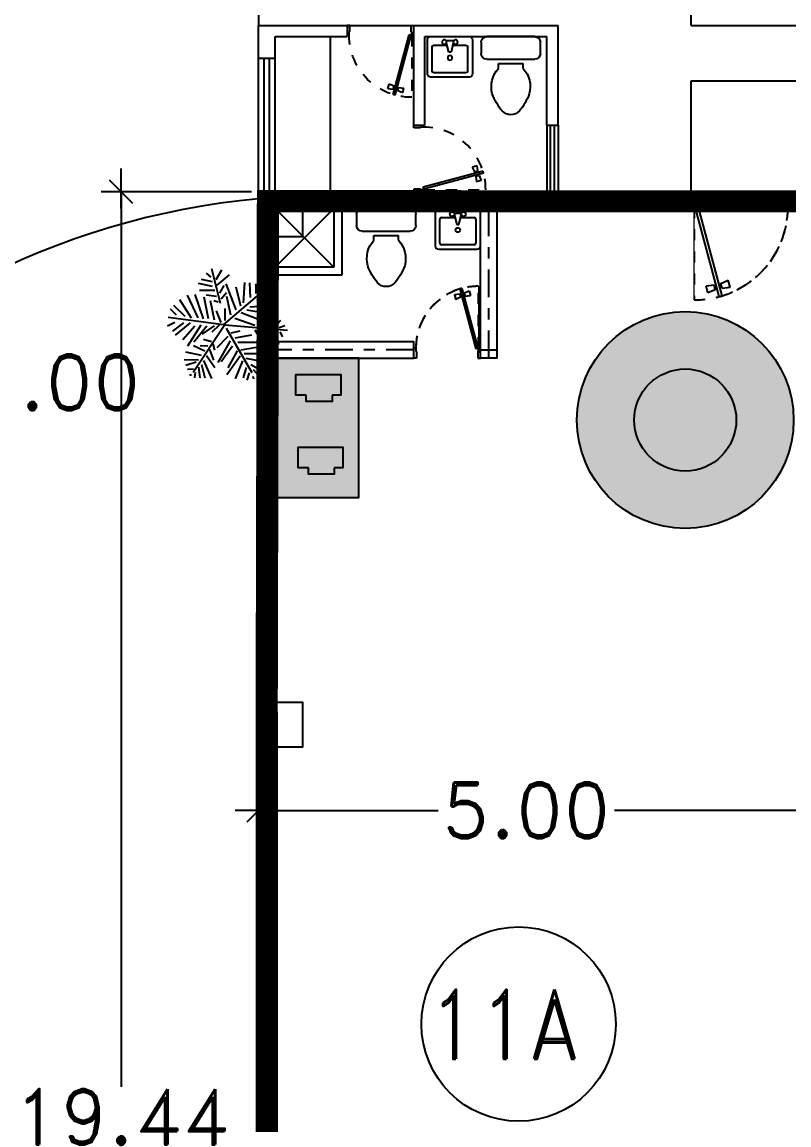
# Model space of a CAD drawing. Header units: millimetres. Extents: x 1590 to 1932, y -48 to 167.
# Drawn here: x 1628.6 to 1635.52, y 109.7 to 119.64 of the extents above; entities that cross this region are included whole.
import ezdxf

# ---------------------------------------------------------------- set-up
doc = ezdxf.new("R2010")
doc.units = ezdxf.units.MM
doc.header["$LTSCALE"] = 0.1
doc.header["$MEASUREMENT"] = 0
doc.header["$PDMODE"] = 35
doc.header["$PDSIZE"] = 0.75
doc.linetypes.add('CENTERX2', pattern=[4, 2.5, -0.5, 0.5, -0.5])
doc.linetypes.add('HIDDEN2', pattern=[0.1875, 0.125, -0.0625])
doc.layers.get('0').update_dxf_attribs({"linetype": 'CONTINUOUS'})
doc.layers.get('DEFPOINTS').update_dxf_attribs({"linetype": 'CONTINUOUS'})
for name, color, linetype in [('A-FURN-PLNT', 1, 'CONTINUOUS'), ('CABLEADO', 172, 'CONTINUOUS'), ('CALLES', 3, 'CONTINUOUS'), ('CAMARAS', 253, 'CONTINUOUS'), ('Eth2Salidas', 5, 'CONTINUOUS'), ('P-FIXT', 1, 'CONTINUOUS'), ('PARED', 4, 'CONTINUOUS'), ('TERRENO', 4, 'CONTINUOUS'), ('TEXT', 3, 'CONTINUOUS')]:
    doc.layers.add(name, color=color, linetype=linetype)
doc.styles.add('ATT', font='txt')
doc.styles.add('ROMAND', font='romand.shx')
doc.dimstyles.new('URBA', dxfattribs={"dimtxt": 20, "dimasz": 0.5, "dimexe": 1.25, "dimexo": 0.63, "dimgap": 0.63, "dimtad": 0, "dimtih": 1, "dimtoh": 1, "dimzin": 1, "dimdsep": 46, "dimtxsty": 'ROMAND', "dimcen": 2.5, "dimclrd": 1, "dimclre": 1, "dimclrt": 3, "dimadec": 0, "dimazin": 0, "dimtfac": 1, "dimtmove": 0, "dimatfit": 3, "dimfxl": 1, "dimtvp": 1, "dimtolj": 1, "dimtzin": 1, "dimarcsym": 0})

# ---------------------------------------------------------------- blocks, each defined once
blk = doc.blocks.new('UTP1$0$DIMBLOCK')
at = {"color": 4}
blk.add_line((-5.25, -5.25), (5.25, 5.25), dxfattribs=at)
at = {"color": 1}
blk.add_line((-7.5, 0), (10.5, 0), dxfattribs=at)
blk = doc.blocks.new('*D104')
at = {"layer": 'CALLES', "color": 1, "linetype": 'Continuous', "lineweight": -2, "transparency": 16777216}
for p, q in [((1627.2051, 116.3888), (1625.5212, 119.2426)), ((1627.2251, 116.3888), (1627.2051, 116.3888))]:
    blk.add_line(p, q, dxfattribs=at)
at = {"layer": 'DEFPOINTS', "color": 0, "linetype": 'Continuous', "transparency": 16777216}
for p in [(1625.5111, 119.2599), (1630.5927, 110.6473)]:
    blk.add_point(p, dxfattribs=at)
at = {"layer": 'CALLES', "color": 1, "linetype": 'Continuous', "lineweight": -2, "transparency": 16777216, "xscale": 0.02, "yscale": 0.02, "zscale": 0.02, "rotation": 120.5416132070291}
blk.add_blockref('UTP1$0$DIMBLOCK', (1625.5111, 119.2599), dxfattribs=at)
at = {"layer": 'CALLES', "color": 3, "linetype": 'Continuous', "transparency": 16777216, "insert": (1628.4832, 116.3888), "char_height": 0.5, "attachment_point": 5, "style": 'ROMAND'}
blk.add_mtext('\\A1;R10.00', dxfattribs=at)
blk = doc.blocks.new('P-GIRO-D')
at = {"color": 2}
for p, q in [((-0.281, 1.048), (-0.31, 1.041)), ((-0.31, 1.041), (-0.069, 0.142)), ((-0.281, 1.048), (-0.04, 0.15)), ((-0.242, 0.981), (-0.167, 1.011)), ((-0.167, 1.011), (-0.149, 0.944)), ((-0.31, 0.963), (-0.389, 0.952)), ((-0.389, 0.952), (-0.371, 0.884)), ((-0.297, 0.915), (-0.371, 0.884)), ((-0.31, 0.963), (-0.297, 0.915)), ((-0.288, 0.958), (-0.307, 0.953)), ((-0.28, 0.929), (-0.299, 0.924)), ((-0.239, 0.971), (-0.259, 0.966)), ((-0.232, 0.942), (-0.251, 0.937)), ((-0.242, 0.981), (-0.229, 0.933)), ((-0.229, 0.933), (-0.149, 0.944)), ((-1, 0.15), (-0.97, 0.15)), ((-0.97, 0.15), (-0.97, 0.1)), ((-0.04, 0.15), (-0.069, 0.142)), ((-0.03, 0.15), (-0.03, 0.1)), ((0, 0.15), (-0.03, 0.15)), ((-0.96, 0), (-1, 0)), ((-0.97, 0.1), (-0.96, 0.1)), ((-0.96, 0.1), (-0.96, 0)), ((-0.04, 0.1), (-0.04, 0)), ((-0.03, 0.1), (-0.04, 0.1)), ((-0.04, 0), (0, 0))]:
    blk.add_line(p, q, dxfattribs=at)
at = {"color": 1, "linetype": 'HIDDEN2'}
blk.add_line((-0.03, 0.15), (-0.03, 1.08), dxfattribs=at)
blk.add_arc((-0.04, 0.15), 0.93, 89.3839, 180, dxfattribs=at)
blk = doc.blocks.new('15PLAV06')
at = {"color": 0, "linetype": 'ByBlock'}
for p, q in [((16.5, 10), (1.5, 10)), ((0, 8.5), (0, -8.5)), ((4, 1.25), (4, 7.25)), ((4.75, 8), (15.25, 8)), ((16, 7.25), (16, -7.25)), ((18, -8.5), (18, 8.5)), ((2, -1.5), (2, 1.5)), ((7, 0.5), (3, 1.5)), ((7, -0.5), (7, 0.5)), ((3, -1.5), (7, -0.5)), ((4, -7.25), (4, -1.25)), ((15.25, -8), (4.75, -8)), ((1.5, -10), (16.5, -10))]:
    blk.add_line(p, q, dxfattribs=at)
for centre in [(2.5, 2.5), (9.5, 0), (2.5, -2.5)]:
    blk.add_circle(centre, 1, dxfattribs=at)
for centre, radius, start, end in [((1.5, 8.5), 1.5, 90, 180), ((16.5, 8.5), 1.5, 0, 90), ((4.75, 7.25), 0.75, 90, 180), ((15.25, 7.25), 0.75, 0, 90), ((1.5, -8.5), 1.5, 180, 270), ((4.75, -7.25), 0.75, 180, 270), ((15.25, -7.25), 0.75, 270, 0), ((16.5, -8.5), 1.5, 270, 0)]:
    blk.add_arc(centre, radius, start, end, dxfattribs=at)
at = {"color": 0, "linetype": 'ByBlock', "style": 'ATT'}
for tag, p, flags in [('ITEM', (0, -20), 3), ('ROOM_NUMBER', (0, -29), 1)]:
    blk.add_attdef(tag, p, '', height=6, dxfattribs=dict(at, flags=flags))
blk = doc.blocks.new('15PTOI01')
at = {"color": 0, "linetype": 'ByBlock'}
for p, q in [((0, -8.5), (0, 8.5)), ((2, 10.5), (6, 10.5)), ((8, 8.5), (8, -8.5)), ((9.5, 4.375), (9.5, -4.375)), ((11.25, 4.375), (9.5, 4.375)), ((11.25, -4.375), (9.5, -4.375)), ((6, -10.5), (2, -10.5))]:
    blk.add_line(p, q, dxfattribs=at)
for centre, radius, start, end in [((2, 8.5), 2, 90, 180), ((6, 8.5), 2, 0, 90), ((17.766404, -2.827313), 9.712715, 75.184599, 132.137709), ((13.6875, -12.03125), 19.717859, 49.950272, 70.559965), ((23.458333, 0), 4.229167, 313.602819, 46.397181), ((13.6875, 12.03125), 19.717859, 289.440035, 310.049728), ((17.766404, 2.827313), 9.712715, 227.862291, 284.815401), ((2, -8.5), 2, 180, 270), ((6, -8.5), 2, 270, 0)]:
    blk.add_arc(centre, radius, start, end, dxfattribs=at)
at = {"color": 0, "linetype": 'ByBlock', "style": 'ATT'}
for tag, p, flags in [('ITEM', (0, -23), 3), ('ROOM_NUMBER', (0, -32), 1)]:
    blk.add_attdef(tag, p, '', height=6, dxfattribs=dict(at, flags=flags))
blk = doc.blocks.new('ss1')
at = {"layer": 'P-FIXT', "xscale": 0.0254, "yscale": 0.0254, "zscale": 0.0254}
blk.add_blockref('15PTOI01', (17.7191, 12.5279), dxfattribs=at)
blk = doc.blocks.new('*D316')
at = {"color": 1, "linetype": 'Continuous', "transparency": 16777216}
for p, q in [((1630.7358, 112.7392), (1630.7358, 112.352)), ((1635.7358, 112.7392), (1635.7358, 112.352)), ((1630.7558, 112.532), (1632.3566, 112.532)), ((1635.7158, 112.532), (1633.9443, 112.532))]:
    blk.add_line(p, q, dxfattribs=at)
at = {"layer": 'DEFPOINTS', "color": 0, "linetype": 'Continuous', "transparency": 16777216}
for p in [(1630.7358, 112.8017), (1635.7358, 112.8017), (1635.7358, 112.532)]:
    blk.add_point(p, dxfattribs=at)
at = {"color": 1, "linetype": 'Continuous', "transparency": 16777216, "xscale": 0.02, "yscale": 0.02, "zscale": 0.02, "rotation": 180}
blk.add_blockref('UTP1$0$DIMBLOCK', (1630.7358, 112.532), dxfattribs=at)
at = {"color": 1, "linetype": 'Continuous', "transparency": 16777216, "xscale": 0.02, "yscale": 0.02, "zscale": 0.02}
blk.add_blockref('UTP1$0$DIMBLOCK', (1635.7358, 112.532), dxfattribs=at)
at = {"color": 3, "linetype": 'Continuous', "transparency": 16777216, "insert": (1633.1505, 112.532), "char_height": 0.5, "attachment_point": 5, "style": 'ROMAND'}
blk.add_mtext('\\A1;5.00', dxfattribs=at)
blk = doc.blocks.new('*D321')
at = {"color": 1, "linetype": 'Continuous', "transparency": 16777216}
for p, q in [((1630.6733, 118.1043), (1629.3184, 118.1043)), ((1629.4984, 118.0843), (1629.4984, 110.0408)), ((1629.4984, 98.6819), (1629.4984, 109.5008)), ((1630.6733, 98.6619), (1629.3184, 98.6619))]:
    blk.add_line(p, q, dxfattribs=at)
at = {"layer": 'DEFPOINTS', "color": 0, "linetype": 'Continuous', "transparency": 16777216}
for p in [(1630.7358, 118.1043), (1629.4984, 98.6619), (1630.7358, 98.6619)]:
    blk.add_point(p, dxfattribs=at)
at = {"color": 1, "linetype": 'Continuous', "transparency": 16777216, "xscale": 0.02, "yscale": 0.02, "zscale": 0.02}
for p, rotation in [((1629.4984, 118.1043), 90), ((1629.4984, 98.6619), 270)]:
    blk.add_blockref('UTP1$0$DIMBLOCK', p, dxfattribs=dict(at, rotation=rotation))
at = {"color": 3, "linetype": 'Continuous', "transparency": 16777216, "insert": (1629.4984, 109.7708), "char_height": 0.5, "attachment_point": 5, "style": 'ROMAND'}
blk.add_mtext('\\A1;19.44', dxfattribs=at)
blk = doc.blocks.new('12PPLT13')
at = {"color": 0, "linetype": 'ByBlock'}
for p, q in [((0.0819, 0.4233), (0.0324, 0.5059)), ((0.0426, 0.2163), (0.1175, 0.5123)), ((0.1251, 0.4411), (0.1645, 0.4767)), ((-0.3133, 0.3476), (-0.3336, 0.3946)), ((-0.2636, 0.3014), (-0.2636, 0.3852)), ((-0.2128, 0.2671), (-0.209, 0.3928)), ((-0.1544, 0.2226), (-0.1658, 0.3967)), ((-0.0908, 0.1604), (-0.0044, 0.3852)), ((0.0718, 0.3738), (-0.0324, 0.4627)), ((0.1137, 0.4017), (0.2064, 0.4233)), ((0.1137, 0.3624), (0.2319, 0.3878)), ((-0.3397, 0.304), (-0.3867, 0.3193)), ((0.0175, 0.0323), (-0.3715, 0.3655)), ((-0.1302, 0.1921), (-0.0908, 0.3573)), ((0.0387, 0.2556), (-0.007, 0.309)), ((0.0502, 0.3052), (0.0108, 0.37)), ((0.0781, 0.2772), (0.1671, 0.2874)), ((0.0921, 0.3268), (0.2242, 0.3268)), ((0.1887, 0.0854), (0.2598, 0.2938)), ((0.2357, 0.093), (0.3271, 0.2861)), ((-0.269, 0.2445), (-0.3909, 0.2673)), ((-0.209, 0.1883), (-0.3741, 0.1997)), ((-0.0438, 0.1172), (-0.0121, 0.2747)), ((0.0642, 0.2264), (0.0997, 0.2379)), ((0.0946, 0.074), (0.1302, 0.2391)), ((0.1455, 0.0854), (0.1848, 0.2709)), ((0.2916, 0.0892), (0.3932, 0.2467)), ((0.3462, 0.1045), (0.4453, 0.1997)), ((-0.38, 0.0169), (-0.4288, 0.1095)), ((-0.181, 0.1604), (-0.3716, 0.1299)), ((-0.134, 0.14), (-0.275, 0.0841)), ((0.0032, 0.0702), (0.0032, 0.1718)), ((0.0175, 0.0323), (0.4923, 0.0968)), ((0.0387, 0.0536), (0.0781, 0.1527)), ((0.4211, 0.1172), (0.472, 0.168)), ((0.0071, 0.0339), (-0.5317, -0.0124)), ((-0.4605, 0.0092), (-0.5075, 0.027)), ((-0.4211, 0.013), (-0.4745, 0.0727)), ((-0.3346, 0.0191), (-0.3818, 0.0803)), ((-0.2891, 0.0211), (-0.3106, 0.0727)), ((-0.0794, 0.0892), (-0.2522, 0.0308)), ((-0.0058, 0.0056), (-0.2242, -0.3757)), ((0.0071, 0.0339), (0.2789, -0.377)), ((0.0553, 0.0308), (0.1175, -0.0289)), ((0.0985, 0.0257), (0.2039, -0.048)), ((0.1607, 0.0219), (0.2712, -0.1153)), ((0.2128, 0.0308), (0.3271, -0.1509)), ((0.2636, 0.0219), (0.3665, -0.0963)), ((0.303, 0.0498), (0.4326, -0.0569)), ((0.3614, 0.0498), (0.4567, -0.0213)), ((0.4364, 0.0536), (0.4999, 0.0219)), ((-0.4643, -0.0264), (-0.4898, -0.0696)), ((-0.4211, -0.0264), (-0.4542, -0.1369)), ((-0.3818, -0.0302), (-0.3996, -0.1344)), ((-0.3063, -0.0091), (-0.35, -0.0975)), ((-0.2523, -0.0111), (-0.2777, -0.0543)), ((-0.0832, -0.0797), (-0.2242, -0.0531)), ((-0.0476, -0.0366), (-0.1264, -0.0175)), ((-0.0186, -0.066), (0.0755, -0.1639)), ((0.1201, -0.1136), (0.1887, -0.092)), ((-0.1302, -0.1826), (-0.3348, -0.1471)), ((-0.1061, -0.1153), (-0.2801, -0.1153)), ((-0.0591, -0.1509), (0.0387, -0.2855)), ((-0.04, -0.1039), (0.0667, -0.2894)), ((0.1088, -0.1306), (0.0948, -0.1852)), ((0.1391, -0.1801), (0.1035, -0.269)), ((0.1527, -0.1499), (0.2175, -0.1473)), ((0.1785, -0.1941), (0.275, -0.1483)), ((-0.1734, -0.2538), (-0.3233, -0.2805)), ((-0.1582, -0.2144), (-0.3157, -0.2144)), ((-0.1455, -0.2767), (-0.0832, -0.4304)), ((-0.1264, -0.2373), (-0.0121, -0.3948)), ((-0.0985, -0.1903), (-0.0197, -0.3364)), ((0.1645, -0.2297), (0.0921, -0.3338)), ((0.1887, -0.2728), (0.1213, -0.4266)), ((0.2064, -0.2297), (0.3424, -0.2017)), ((0.2319, -0.269), (0.3564, -0.2665)), ((-0.2166, -0.3084), (-0.3081, -0.3592)), ((-0.2369, -0.3516), (-0.2916, -0.4113)), ((-0.1772, -0.3326), (-0.1505, -0.4228)), ((0.2064, -0.3084), (0.1785, -0.4228)), ((0.2319, -0.33), (0.2217, -0.4228)), ((0.2535, -0.2868), (0.3424, -0.316)), ((0.2611, -0.377), (0.2674, -0.4228)), ((0.275, -0.3478), (0.3284, -0.3516)), ((-0.2331, -0.4075), (-0.2407, -0.4304)), ((-0.2014, -0.3796), (-0.181, -0.4431)), ((0.2928, -0.3948), (0.3106, -0.4012))]:
    blk.add_line(p, q, dxfattribs=at)
at = {"color": 0, "linetype": 'ByBlock', "style": 'ATT'}
for tag, p, flags in [('ITEM', (-1, -3.25), 3), ('ROOM_NUMBER', (-1, -4.5833), 1)]:
    blk.add_attdef(tag, p, '', height=1, dxfattribs=dict(at, flags=flags))
blk = doc.blocks.new('dosSALIDAS')
at = {"layer": 'Eth2Salidas', "linetype": 'Continuous'}
h = blk.add_hatch(color=0, dxfattribs=at)
h.dxf.hatch_style = 1
h.paths.add_polyline_path([(0.3251, 0), (0, 0), (0, -0.5502), (0.3251, -0.5502)])
h.paths.add_polyline_path([(0.1197, -0.1706), (0.1197, -0.1458), (0.079, -0.1458), (0.079, -0.0653), (0.2552, -0.0653), (0.2552, -0.1458), (0.2216, -0.1458), (0.2216, -0.1706)], flags=16)
h.paths.add_polyline_path([(0.2637, -0.3509), (0.2637, -0.4314), (0.23, -0.4314), (0.23, -0.4562), (0.1282, -0.4562), (0.1282, -0.4314), (0.0874, -0.4314), (0.0874, -0.3509)], flags=16)
h = blk.add_hatch(color=256, dxfattribs=at)
h.dxf.hatch_style = 1
h.paths.add_polyline_path([(0.2216, -0.1706), (0.2216, -0.1458), (0.2552, -0.1458), (0.2552, -0.0653), (0.079, -0.0653), (0.079, -0.1458), (0.1197, -0.1458), (0.1197, -0.1706)])
h = blk.add_hatch(color=256, dxfattribs=at)
h.dxf.hatch_style = 1
h.paths.add_polyline_path([(0.23, -0.4562), (0.23, -0.4314), (0.2637, -0.4314), (0.2637, -0.3509), (0.0874, -0.3509), (0.0874, -0.4314), (0.1282, -0.4314), (0.1282, -0.4562)])
at = {"layer": 'Eth2Salidas', "color": 18, "linetype": 'Continuous', "true_color": 0x000000}
blk.add_lwpolyline([(0, 0), (0.3251, 0), (0.3251, -0.5502), (0, -0.5502)], close=True, dxfattribs=at)
for points in [[(0.1197, -0.1458), (0.079, -0.1458), (0.079, -0.0653), (0.2552, -0.0653), (0.2552, -0.1458), (0.2216, -0.1458)], [(0.2216, -0.1458), (0.2216, -0.1706), (0.1197, -0.1706), (0.1197, -0.1458)], [(0.1282, -0.4314), (0.0874, -0.4314), (0.0874, -0.3509), (0.2637, -0.3509), (0.2637, -0.4314), (0.23, -0.4314)], [(0.23, -0.4314), (0.23, -0.4562), (0.1282, -0.4562), (0.1282, -0.4314)]]:
    blk.add_lwpolyline(points, dxfattribs=at)
blk = doc.blocks.new('cams')
at = {"layer": 'CAMARAS', "linetype": 'Continuous', "true_color": 0xffffff}
h = blk.add_hatch(color=7, dxfattribs=at)
h.dxf.hatch_style = 1
h.paths.add_polyline_path([(-0.9771, 0, 1), (0.9771, 0, 1)])
h.paths.add_polyline_path([(0.4598, 0, -1), (-0.4598, 0, -1)], flags=16)
at = {"layer": 'CAMARAS', "linetype": 'Continuous', "true_color": 0x939598}
h = blk.add_hatch(color=252, dxfattribs=at)
h.dxf.hatch_style = 1
h.paths.add_polyline_path([(-0.4598, 0, 1), (0.4598, 0, 1)])
at = {"layer": 'CAMARAS', "color": 0, "linetype": 'Continuous'}
for radius in [0.9771, 0.9771, 0.9771, 0.4598]:
    blk.add_circle((0, 0), radius, dxfattribs=at)

msp = doc.modelspace()

# ---------------------------------------------------------------- linework, layer by layer
at = {"color": 2, "linetype": 'Continuous'}
for p, q in [((1634.6358, 119.6058), (1634.6358, 120.6058)), ((1633.3358, 118.7061), (1633.3358, 118.1043)), ((1633.4358, 118.7061), (1633.4358, 118.1043))]:
    msp.add_line(p, q, dxfattribs=at)
at = {"color": 1, "linetype": 'Continuous'}
for p, q in [((1631.5358, 119.6058), (1632.1358, 119.6058)), ((1634.6358, 118.1043), (1634.6358, 119.1043)), ((1634.6358, 119.1043), (1636.7358, 119.1043)), ((1634.6358, 118.1043), (1635.5358, 118.1043))]:
    msp.add_line(p, q, dxfattribs=at)
at = {"color": 2, "linetype": 'Continuous'}
msp.add_circle((1633.0805, 110.6061), 0.8758, dxfattribs=at)
at = {"color": 4, "linetype": 'Continuous'}
for centre, radius, start, end in [((1630.7358, 110.4627), 10.1431, 90, 180), ((1631.3482, 111.2463), 6.8231, 95.14964, 186.59418)]:
    msp.add_arc(centre, radius, start, end, dxfattribs=at)
at = {"layer": 'CABLEADO', "linetype": 'Continuous', "const_width": 0.2}
for points in [[(1630.81, 113.6093), (1630.8208, 118.0211), (1640.6461, 118.0179), (1640.6608, 103.1061)], [(1630.81, 113.6093), (1630.82, 68.6983)]]:
    msp.add_lwpolyline(points, dxfattribs=at)
at = {"layer": 'CALLES', "color": 4, "linetype": 'Continuous'}
for points in [[(1630.7358, 117.7043), (1631.1358, 117.7043), (1631.1358, 118.1043), (1630.7358, 118.1043)], [(1630.7358, 113.1043), (1631.1358, 113.1043), (1631.1358, 113.5043), (1630.7358, 113.5043)]]:
    msp.add_lwpolyline(points, close=True, dxfattribs=at)
at = {"layer": 'CAMARAS', "color": 1, "linetype": 'Continuous', "lineweight": 0}
for p, q in [((1635.5358, 118.1043), (1634.6358, 118.1043)), ((1634.6628, 117.1324), (1634.6628, 117.9669)), ((1632.7178, 117.2541), (1632.7178, 116.6977))]:
    msp.add_line(p, q, dxfattribs=at)
at = {"layer": 'CAMARAS', "color": 2, "linetype": 'Continuous', "lineweight": 0}
for p, q in [((1634.6358, 118.1043), (1634.6358, 117.9543)), ((1634.6628, 117.9669), (1634.6978, 117.9763)), ((1634.6978, 117.9763), (1634.8877, 117.2678)), ((1631.4858, 117.9543), (1631.4858, 117.3561)), ((1632.7358, 116.6061), (1632.7358, 117.9543)), ((1632.8858, 117.9543), (1632.8858, 116.6061)), ((1631.4858, 117.3561), (1630.8858, 117.3561)), ((1630.8858, 117.3561), (1630.8858, 116.7561)), ((1634.8877, 117.2678), (1634.9051, 117.2725)), ((1634.9027, 117.2812), (1634.97, 117.3085)), ((1634.9051, 117.2725), (1634.9027, 117.2812)), ((1634.97, 117.3085), (1634.9863, 117.2477)), ((1632.5021, 117.1773), (1632.562, 117.1855)), ((1632.513, 117.1367), (1632.5021, 117.1773)), ((1632.55, 117.2305), (1632.5673, 117.2351)), ((1632.562, 117.1855), (1632.55, 117.2305)), ((1632.5794, 117.1902), (1632.6354, 117.213)), ((1632.5864, 117.1641), (1632.5794, 117.1902)), ((1632.6463, 117.1724), (1632.5864, 117.1641)), ((1632.6354, 117.213), (1632.6463, 117.1724)), ((1634.77, 117.2549), (1634.8419, 117.2649)), ((1634.7863, 117.1941), (1634.77, 117.2549)), ((1634.8535, 117.2214), (1634.7863, 117.1941)), ((1634.8419, 117.2649), (1634.8442, 117.2562)), ((1634.8442, 117.2562), (1634.8616, 117.2608)), ((1634.8686, 117.2348), (1634.8512, 117.2301)), ((1634.8512, 117.2301), (1634.8535, 117.2214)), ((1634.8616, 117.2608), (1634.8686, 117.2348)), ((1634.9121, 117.2464), (1634.8947, 117.2417)), ((1634.8947, 117.2417), (1634.9145, 117.1679)), ((1634.9144, 117.2377), (1634.9121, 117.2464)), ((1634.9863, 117.2477), (1634.9144, 117.2377)), ((1632.569, 117.1595), (1632.513, 117.1367)), ((1632.6944, 116.6915), (1632.569, 117.1595)), ((1634.9145, 117.1679), (1634.8884, 117.1609)), ((1630.8858, 116.7561), (1632.1358, 116.7561)), ((1632.1358, 116.7561), (1632.1358, 116.6061)), ((1632.7178, 116.6977), (1632.6944, 116.6915)), ((1632.7118, 116.6661), (1632.7178, 116.6961)), ((1632.7178, 116.6961), (1632.7178, 116.6661)), ((1632.1358, 116.6061), (1630.8858, 116.6061)), ((1630.8858, 116.6061), (1630.8858, 113.5043)), ((1632.7118, 116.6061), (1632.7118, 116.6661)), ((1632.7178, 116.6661), (1632.7118, 116.6061)), ((1632.8858, 116.6061), (1632.7358, 116.6061)), ((1630.8858, 113.1043), (1630.8858, 108.5043))]:
    msp.add_line(p, q, dxfattribs=at)
at = {"layer": 'CAMARAS', "color": 3, "linetype": 'Continuous', "lineweight": 0}
for p, q in [((1632.7358, 117.9543), (1631.4858, 117.9543)), ((1634.6358, 117.9543), (1632.8858, 117.9543))]:
    msp.add_line(p, q, dxfattribs=at)
at = {"layer": 'CAMARAS', "color": 18, "linetype": 'Continuous', "lineweight": 0}
for p, q in [((1631.0726, 116.2744), (1631.0726, 116.4592)), ((1631.0726, 116.4592), (1631.477, 116.4592)), ((1631.477, 116.4592), (1631.477, 116.2744)), ((1631.1661, 116.2744), (1631.0726, 116.2744)), ((1631.1661, 116.2176), (1631.1661, 116.2744)), ((1631.3998, 116.2176), (1631.1661, 116.2176)), ((1631.477, 116.2744), (1631.3998, 116.2744)), ((1631.3998, 116.2744), (1631.3998, 116.2176)), ((1631.092, 115.6192), (1631.092, 115.8039)), ((1631.092, 115.8039), (1631.4964, 115.8039)), ((1631.4964, 115.8039), (1631.4964, 115.6192)), ((1631.1855, 115.6192), (1631.092, 115.6192)), ((1631.1855, 115.5624), (1631.1855, 115.6192)), ((1631.4964, 115.6192), (1631.4192, 115.6192)), ((1631.4192, 115.6192), (1631.4192, 115.5624)), ((1631.4192, 115.5624), (1631.1855, 115.5624))]:
    msp.add_line(p, q, dxfattribs=at)
at = {"layer": 'CAMARAS', "color": 4, "linetype": 'Continuous', "lineweight": 0}
for p, q in [((1630.8858, 113.5043), (1631.1358, 113.5043)), ((1631.1358, 113.5043), (1631.1358, 113.1043)), ((1631.1358, 113.1043), (1630.8858, 113.1043))]:
    msp.add_line(p, q, dxfattribs=at)
at = {"layer": 'CAMARAS', "color": 2, "linetype": 'Continuous', "lineweight": 0}
for start, end in [(0, 180), (180, 0)]:
    msp.add_arc((1633.0805, 110.6061), 0.8758, start, end, dxfattribs=at)
at = {"layer": 'PARED', "color": 2}
for p, q in [((1630.7358, 120.6058), (1630.7358, 119.6058)), ((1634.6358, 119.6058), (1756.5202, 119.6058)), ((1631.3858, 118.1061), (1631.3858, 119.5058)), ((1630.7358, 118.1043), (1630.7358, 119.3058)), ((1630.8858, 118.1043), (1630.8858, 119.3058)), ((1632.1358, 116.6061), (1632.1358, 116.7561))]:
    msp.add_line(p, q, dxfattribs=at)
at = {"layer": 'PARED', "color": 3}
for p, q in [((1630.7358, 119.3058), (1630.7358, 119.6058)), ((1630.7358, 119.6058), (1631.5358, 119.6058)), ((1631.5358, 119.6058), (1631.5358, 119.5058)), ((1632.1358, 118.7061), (1632.1358, 119.6058)), ((1632.1358, 119.6058), (1633.4358, 119.6058)), ((1633.4358, 118.7061), (1633.4358, 119.6058)), ((1630.8858, 119.3058), (1630.8858, 119.5058)), ((1630.8858, 119.5058), (1631.5358, 119.5058)), ((1632.2358, 118.7061), (1632.2358, 119.5058)), ((1632.2358, 119.5058), (1633.3358, 119.5058)), ((1633.3358, 118.7061), (1633.3358, 119.5058)), ((1630.8858, 119.3058), (1630.7358, 119.3058)), ((1632.1358, 118.7061), (1632.2358, 118.7061)), ((1633.3358, 118.7061), (1633.4358, 118.7061)), ((1634.6358, 117.9543), (1631.1358, 117.9543))]:
    msp.add_line(p, q, dxfattribs=at)
at = {"layer": 'PARED', "color": 1}
for p, q in [((1630.7858, 118.1043), (1630.7858, 119.3058)), ((1630.8358, 118.1043), (1630.8358, 119.3058)), ((1631.4158, 117.4261), (1630.8858, 117.9561)), ((1631.4158, 117.9561), (1630.8858, 117.4261)), ((1630.7858, 116.7561), (1630.7858, 117.3579)), ((1630.8358, 116.7561), (1630.8358, 117.3579))]:
    msp.add_line(p, q, dxfattribs=at)
at = {"layer": 'PARED', "color": 8}
for p, q in [((1633.3688, 118.1061), (1633.3688, 118.7061)), ((1633.4028, 118.1061), (1633.4028, 118.7061))]:
    msp.add_line(p, q, dxfattribs=at)
at = {"layer": 'PARED', "color": 8, "linetype": 'CENTERX2'}
for p, q in [((1632.8108, 116.6061), (1632.8108, 118.1043)), ((1632.1358, 116.6811), (1630.8858, 116.6811)), ((1632.7358, 116.6811), (1632.8858, 116.6811))]:
    msp.add_line(p, q, dxfattribs=at)
at = {"layer": 'PARED', "color": 1, "linetype": 'HIDDEN2'}
for centre, major_axis, start_param, end_param in [((1634.6718, 117.9693), (-0.5918, 0.5918), 2.650258, 3.926991), ((1634.6718, 117.9693), (-0.5918, 0.5918), 2.650258, 3.926991), ((1634.6718, 117.9693), (-0.5918, 0.5918), 2.650258, 3.926991), ((1634.6718, 117.9693), (-0.5918, 0.5918), 2.650258, 3.926991), ((1634.6718, 117.9693), (-0.5918, 0.5918), 2.650258, 3.926991), ((1634.6718, 117.9693), (-0.5918, 0.5918), 2.650258, 3.926991), ((1634.6718, 117.9693), (-0.5918, 0.5918), 2.650258, 3.926991), ((1634.6718, 117.9693), (-0.5918, 0.5918), 2.650258, 3.926991), ((1634.6718, 117.9693), (-0.5918, 0.5918), 2.650258, 3.926991), ((1634.6718, 117.9693), (-0.5918, 0.5918), 2.650258, 3.926991), ((1634.6718, 117.9693), (-0.5918, 0.5918), 2.650258, 3.926991), ((1634.6718, 117.9693), (-0.5918, 0.5918), 2.650258, 3.926991), ((1634.6718, 117.9693), (-0.5918, 0.5918), 2.650258, 3.926991), ((1634.6718, 117.9693), (-0.5918, 0.5918), 2.650258, 3.926991), ((1634.6718, 117.9693), (-0.5918, 0.5918), 2.650258, 3.926991), ((1634.6718, 117.9693), (-0.5918, 0.5918), 2.650258, 3.926991), ((1634.6718, 117.9693), (-0.5918, 0.5918), 2.650258, 3.926991), ((1634.6718, 117.9693), (-0.5918, 0.5918), 2.650258, 3.926991), ((1634.6718, 117.9693), (-0.5918, 0.5918), 2.650258, 3.926991), ((1634.6718, 117.9693), (-0.5918, 0.5918), 2.650258, 3.926991), ((1634.6718, 117.9693), (-0.5918, 0.5918), 2.650258, 3.926991), ((1634.6718, 117.9693), (-0.5918, 0.5918), 2.650258, 3.926991), ((1634.6718, 117.9693), (-0.5918, 0.5918), 2.650258, 3.926991), ((1634.6718, 117.9693), (-0.5918, 0.5918), 2.650258, 3.926991), ((1634.6718, 117.9693), (-0.5918, 0.5918), 2.650258, 3.926991), ((1634.6718, 117.9693), (-0.5918, 0.5918), 2.650258, 3.926991), ((1634.6718, 117.9693), (-0.5918, 0.5918), 2.650258, 3.926991), ((1634.6718, 117.9693), (-0.5918, 0.5918), 2.650258, 3.926991), ((1634.6718, 117.9693), (-0.5918, 0.5918), 2.650258, 3.926991), ((1634.6718, 117.9693), (-0.5918, 0.5918), 2.650258, 3.926991), ((1634.6718, 117.9693), (-0.5918, 0.5918), 2.650258, 3.926991), ((1634.6718, 117.9693), (-0.5918, 0.5918), 2.650258, 3.926991), ((1634.6718, 117.9693), (-0.5918, 0.5918), 2.650258, 3.926991), ((1634.6718, 117.9693), (-0.5918, 0.5918), 2.650258, 3.926991), ((1634.6718, 117.9693), (-0.5918, 0.5918), 2.650258, 3.926991), ((1634.6718, 117.9693), (-0.5918, 0.5918), 2.650258, 3.926991), ((1634.6718, 117.9693), (-0.5918, 0.5918), 2.650258, 3.926991), ((1634.6718, 117.9693), (-0.5918, 0.5918), 2.650258, 3.926991), ((1634.6718, 117.9693), (-0.5918, 0.5918), 2.650258, 3.926991), ((1634.6718, 117.9693), (-0.5918, 0.5918), 2.650258, 3.926991), ((1634.6718, 117.9693), (-0.5918, 0.5918), 2.650258, 3.926991), ((1634.6718, 117.9693), (-0.5918, 0.5918), 2.650258, 3.926991), ((1634.6718, 117.9693), (-0.5918, 0.5918), 2.650258, 3.926991), ((1632.7118, 116.6961), (0.3946, 0.3946), 1.079461, 2.356194), ((1632.7118, 116.6961), (0.3946, 0.3946), 1.079461, 2.356194), ((1632.7118, 116.6961), (0.3946, 0.3946), 1.079461, 2.356194), ((1632.7118, 116.6961), (0.3946, 0.3946), 1.079461, 2.356194), ((1632.7118, 116.6961), (0.3946, 0.3946), 1.079461, 2.356194), ((1632.7118, 116.6961), (0.3946, 0.3946), 1.079461, 2.356194), ((1632.7118, 116.6961), (0.3946, 0.3946), 1.079461, 2.356194), ((1632.7118, 116.6961), (0.3946, 0.3946), 1.079461, 2.356194), ((1632.7118, 116.6961), (0.3946, 0.3946), 1.079461, 2.356194), ((1632.7118, 116.6961), (0.3946, 0.3946), 1.079461, 2.356194), ((1632.7118, 116.6961), (0.3946, 0.3946), 1.079461, 2.356194), ((1632.7118, 116.6961), (0.3946, 0.3946), 1.079461, 2.356194), ((1632.7118, 116.6961), (0.3946, 0.3946), 1.079461, 2.356194), ((1632.7118, 116.6961), (0.3946, 0.3946), 1.079461, 2.356194), ((1632.7118, 116.6961), (0.3946, 0.3946), 1.079461, 2.356194), ((1632.7118, 116.6961), (0.3946, 0.3946), 1.079461, 2.356194), ((1632.7118, 116.6961), (0.3946, 0.3946), 1.079461, 2.356194), ((1632.7118, 116.6961), (0.3946, 0.3946), 1.079461, 2.356194), ((1632.7118, 116.6961), (0.3946, 0.3946), 1.079461, 2.356194), ((1632.7118, 116.6961), (0.3946, 0.3946), 1.079461, 2.356194), ((1632.7118, 116.6961), (0.3946, 0.3946), 1.079461, 2.356194), ((1632.7118, 116.6961), (0.3946, 0.3946), 1.079461, 2.356194), ((1632.7118, 116.6961), (0.3946, 0.3946), 1.079461, 2.356194), ((1632.7118, 116.6961), (0.3946, 0.3946), 1.079461, 2.356194), ((1632.7118, 116.6961), (0.3946, 0.3946), 1.079461, 2.356194), ((1632.7118, 116.6961), (0.3946, 0.3946), 1.079461, 2.356194), ((1632.7118, 116.6961), (0.3946, 0.3946), 1.079461, 2.356194), ((1632.7118, 116.6961), (0.3946, 0.3946), 1.079461, 2.356194), ((1632.7118, 116.6961), (0.3946, 0.3946), 1.079461, 2.356194), ((1632.7118, 116.6961), (0.3946, 0.3946), 1.079461, 2.356194), ((1632.7118, 116.6961), (0.3946, 0.3946), 1.079461, 2.356194), ((1632.7118, 116.6961), (0.3946, 0.3946), 1.079461, 2.356194), ((1632.7118, 116.6961), (0.3946, 0.3946), 1.079461, 2.356194), ((1632.7118, 116.6961), (0.3946, 0.3946), 1.079461, 2.356194), ((1632.7118, 116.6961), (0.3946, 0.3946), 1.047198, 1.079461), ((1632.7118, 116.6961), (0.3946, 0.3946), 1.047198, 1.079461), ((1632.7118, 116.6961), (0.3946, 0.3946), 1.047198, 1.079461), ((1632.7118, 116.6961), (0.3946, 0.3946), 1.047198, 1.079461), ((1632.7118, 116.6961), (0.3946, 0.3946), 1.047198, 1.079461), ((1632.7118, 116.6961), (0.3946, 0.3946), 1.047198, 1.079461), ((1632.7118, 116.6961), (0.3946, 0.3946), 1.047198, 1.079461), ((1632.7118, 116.6961), (0.3946, 0.3946), 1.047198, 1.079461), ((1632.7118, 116.6961), (0.3946, 0.3946), 1.047198, 1.079461), ((1632.7118, 116.6961), (0.3946, 0.3946), 1.047198, 1.079461), ((1632.7118, 116.6961), (0.3946, 0.3946), 1.047198, 1.079461), ((1632.7118, 116.6961), (0.3946, 0.3946), 1.047198, 1.079461), ((1632.7118, 116.6961), (0.3946, 0.3946), 1.047198, 1.079461), ((1632.7118, 116.6961), (0.3946, 0.3946), 1.047198, 1.079461), ((1632.7118, 116.6961), (0.3946, 0.3946), 1.047198, 1.079461), ((1632.7118, 116.6961), (0.3946, 0.3946), 1.047198, 1.079461), ((1632.7118, 116.6961), (0.3946, 0.3946), 1.047198, 1.079461), ((1632.7118, 116.6961), (0.3946, 0.3946), 1.047198, 1.079461), ((1632.7118, 116.6961), (0.3946, 0.3946), 1.047198, 1.079461), ((1632.7118, 116.6961), (0.3946, 0.3946), 1.047198, 1.079461), ((1632.7118, 116.6961), (0.3946, 0.3946), 1.047198, 1.079461), ((1632.7118, 116.6961), (0.3946, 0.3946), 1.047198, 1.079461), ((1632.7118, 116.6961), (0.3946, 0.3946), 1.047198, 1.079461), ((1632.7118, 116.6961), (0.3946, 0.3946), 1.047198, 1.079461), ((1632.7118, 116.6961), (0.3946, 0.3946), 1.047198, 1.079461), ((1632.7118, 116.6961), (0.3946, 0.3946), 1.047198, 1.079461), ((1632.7118, 116.6961), (0.3946, 0.3946), 1.047198, 1.079461), ((1632.7118, 116.6961), (0.3946, 0.3946), 1.047198, 1.079461), ((1632.7118, 116.6961), (0.3946, 0.3946), 1.047198, 1.079461), ((1632.7118, 116.6961), (0.3946, 0.3946), 1.047198, 1.079461), ((1632.7118, 116.6961), (0.3946, 0.3946), 1.047198, 1.079461), ((1632.7118, 116.6961), (0.3946, 0.3946), 1.047198, 1.079461), ((1632.7118, 116.6961), (0.3946, 0.3946), 1.047198, 1.079461), ((1632.7118, 116.6961), (0.3946, 0.3946), 1.047198, 1.079461), ((1632.7118, 116.6961), (0.3946, 0.3946), 0.774645, 1.047198), ((1632.7118, 116.6961), (0.3946, 0.3946), 0.774645, 1.047198), ((1632.7118, 116.6961), (0.3946, 0.3946), 0.774645, 1.047198), ((1632.7118, 116.6961), (0.3946, 0.3946), 0.774645, 1.047198), ((1632.7118, 116.6961), (0.3946, 0.3946), 0.774645, 1.047198), ((1632.7118, 116.6961), (0.3946, 0.3946), 0.774645, 1.047198), ((1632.7118, 116.6961), (0.3946, 0.3946), 0.774645, 1.047198), ((1632.7118, 116.6961), (0.3946, 0.3946), 0.774645, 1.047198), ((1632.7118, 116.6961), (0.3946, 0.3946), 0.774645, 1.047198), ((1632.7118, 116.6961), (0.3946, 0.3946), 0.774645, 1.047198), ((1632.7118, 116.6961), (0.3946, 0.3946), 0.774645, 1.047198), ((1632.7118, 116.6961), (0.3946, 0.3946), 0.774645, 1.047198), ((1632.7118, 116.6961), (0.3946, 0.3946), 0.774645, 1.047198), ((1632.7118, 116.6961), (0.3946, 0.3946), 0.774645, 1.047198), ((1632.7118, 116.6961), (0.3946, 0.3946), 0.774645, 1.047198), ((1632.7118, 116.6961), (0.3946, 0.3946), 0.774645, 1.047198), ((1632.7118, 116.6961), (0.3946, 0.3946), 0.774645, 1.047198), ((1632.7118, 116.6961), (0.3946, 0.3946), 0.774645, 1.047198), ((1632.7118, 116.6961), (0.3946, 0.3946), 0.774645, 1.047198), ((1632.7118, 116.6961), (0.3946, 0.3946), 0.774645, 1.047198), ((1632.7118, 116.6961), (0.3946, 0.3946), 0.774645, 1.047198), ((1632.7118, 116.6961), (0.3946, 0.3946), 0.774645, 1.047198), ((1632.7118, 116.6961), (0.3946, 0.3946), 0.774645, 1.047198), ((1632.7118, 116.6961), (0.3946, 0.3946), 0.774645, 1.047198), ((1632.7118, 116.6961), (0.3946, 0.3946), 0.774645, 1.047198), ((1632.7118, 116.6961), (0.3946, 0.3946), 0.774645, 1.047198), ((1632.7118, 116.6961), (0.3946, 0.3946), 0.774645, 1.047198), ((1632.7118, 116.6961), (0.3946, 0.3946), 0.774645, 1.047198), ((1632.7118, 116.6961), (0.3946, 0.3946), 0.774645, 1.047198), ((1632.7118, 116.6961), (0.3946, 0.3946), 0.774645, 1.047198), ((1632.7118, 116.6961), (0.3946, 0.3946), 0.774645, 1.047198), ((1632.7118, 116.6961), (0.3946, 0.3946), 0.774645, 1.047198), ((1632.7118, 116.6961), (0.3946, 0.3946), 0.774645, 1.047198), ((1632.7118, 116.6961), (0.3946, 0.3946), 0.774645, 1.047198), ((1634.6718, 117.9693), (-0.5918, 0.5918), 2.345442, 2.617994), ((1634.6718, 117.9693), (-0.5918, 0.5918), 2.345442, 2.617994), ((1634.6718, 117.9693), (-0.5918, 0.5918), 2.345442, 2.617994), ((1634.6718, 117.9693), (-0.5918, 0.5918), 2.345442, 2.617994), ((1634.6718, 117.9693), (-0.5918, 0.5918), 2.345442, 2.617994), ((1634.6718, 117.9693), (-0.5918, 0.5918), 2.345442, 2.617994), ((1634.6718, 117.9693), (-0.5918, 0.5918), 2.345442, 2.617994), ((1634.6718, 117.9693), (-0.5918, 0.5918), 2.345442, 2.617994), ((1634.6718, 117.9693), (-0.5918, 0.5918), 2.345442, 2.617994), ((1634.6718, 117.9693), (-0.5918, 0.5918), 2.345442, 2.617994), ((1634.6718, 117.9693), (-0.5918, 0.5918), 2.345442, 2.617994), ((1634.6718, 117.9693), (-0.5918, 0.5918), 2.345442, 2.617994), ((1634.6718, 117.9693), (-0.5918, 0.5918), 2.345442, 2.617994), ((1634.6718, 117.9693), (-0.5918, 0.5918), 2.345442, 2.617994), ((1634.6718, 117.9693), (-0.5918, 0.5918), 2.345442, 2.617994), ((1634.6718, 117.9693), (-0.5918, 0.5918), 2.345442, 2.617994), ((1634.6718, 117.9693), (-0.5918, 0.5918), 2.345442, 2.617994), ((1634.6718, 117.9693), (-0.5918, 0.5918), 2.345442, 2.617994), ((1634.6718, 117.9693), (-0.5918, 0.5918), 2.345442, 2.617994), ((1634.6718, 117.9693), (-0.5918, 0.5918), 2.345442, 2.617994), ((1634.6718, 117.9693), (-0.5918, 0.5918), 2.345442, 2.617994), ((1634.6718, 117.9693), (-0.5918, 0.5918), 2.345442, 2.617994), ((1634.6718, 117.9693), (-0.5918, 0.5918), 2.345442, 2.617994), ((1634.6718, 117.9693), (-0.5918, 0.5918), 2.345442, 2.617994), ((1634.6718, 117.9693), (-0.5918, 0.5918), 2.345442, 2.617994), ((1634.6718, 117.9693), (-0.5918, 0.5918), 2.345442, 2.617994), ((1634.6718, 117.9693), (-0.5918, 0.5918), 2.345442, 2.617994), ((1634.6718, 117.9693), (-0.5918, 0.5918), 2.345442, 2.617994), ((1634.6718, 117.9693), (-0.5918, 0.5918), 2.345442, 2.617994), ((1634.6718, 117.9693), (-0.5918, 0.5918), 2.345442, 2.617994), ((1634.6718, 117.9693), (-0.5918, 0.5918), 2.345442, 2.617994), ((1634.6718, 117.9693), (-0.5918, 0.5918), 2.345442, 2.617994), ((1634.6718, 117.9693), (-0.5918, 0.5918), 2.345442, 2.617994), ((1634.6718, 117.9693), (-0.5918, 0.5918), 2.345442, 2.617994), ((1634.6718, 117.9693), (-0.5918, 0.5918), 2.345442, 2.617994), ((1634.6718, 117.9693), (-0.5918, 0.5918), 2.345442, 2.617994), ((1634.6718, 117.9693), (-0.5918, 0.5918), 2.345442, 2.617994), ((1634.6718, 117.9693), (-0.5918, 0.5918), 2.345442, 2.617994), ((1634.6718, 117.9693), (-0.5918, 0.5918), 2.345442, 2.617994), ((1634.6718, 117.9693), (-0.5918, 0.5918), 2.345442, 2.617994), ((1634.6718, 117.9693), (-0.5918, 0.5918), 2.345442, 2.617994), ((1634.6718, 117.9693), (-0.5918, 0.5918), 2.345442, 2.617994), ((1634.6718, 117.9693), (-0.5918, 0.5918), 2.345442, 2.617994), ((1634.6718, 117.9693), (-0.5918, 0.5918), 2.617994, 2.650258), ((1634.6718, 117.9693), (-0.5918, 0.5918), 2.617994, 2.650258), ((1634.6718, 117.9693), (-0.5918, 0.5918), 2.617994, 2.650258), ((1634.6718, 117.9693), (-0.5918, 0.5918), 2.617994, 2.650258), ((1634.6718, 117.9693), (-0.5918, 0.5918), 2.617994, 2.650258), ((1634.6718, 117.9693), (-0.5918, 0.5918), 2.617994, 2.650258), ((1634.6718, 117.9693), (-0.5918, 0.5918), 2.617994, 2.650258), ((1634.6718, 117.9693), (-0.5918, 0.5918), 2.617994, 2.650258), ((1634.6718, 117.9693), (-0.5918, 0.5918), 2.617994, 2.650258), ((1634.6718, 117.9693), (-0.5918, 0.5918), 2.617994, 2.650258), ((1634.6718, 117.9693), (-0.5918, 0.5918), 2.617994, 2.650258), ((1634.6718, 117.9693), (-0.5918, 0.5918), 2.617994, 2.650258), ((1634.6718, 117.9693), (-0.5918, 0.5918), 2.617994, 2.650258), ((1634.6718, 117.9693), (-0.5918, 0.5918), 2.617994, 2.650258), ((1634.6718, 117.9693), (-0.5918, 0.5918), 2.617994, 2.650258), ((1634.6718, 117.9693), (-0.5918, 0.5918), 2.617994, 2.650258), ((1634.6718, 117.9693), (-0.5918, 0.5918), 2.617994, 2.650258), ((1634.6718, 117.9693), (-0.5918, 0.5918), 2.617994, 2.650258), ((1634.6718, 117.9693), (-0.5918, 0.5918), 2.617994, 2.650258), ((1634.6718, 117.9693), (-0.5918, 0.5918), 2.617994, 2.650258), ((1634.6718, 117.9693), (-0.5918, 0.5918), 2.617994, 2.650258), ((1634.6718, 117.9693), (-0.5918, 0.5918), 2.617994, 2.650258), ((1634.6718, 117.9693), (-0.5918, 0.5918), 2.617994, 2.650258), ((1634.6718, 117.9693), (-0.5918, 0.5918), 2.617994, 2.650258), ((1634.6718, 117.9693), (-0.5918, 0.5918), 2.617994, 2.650258), ((1634.6718, 117.9693), (-0.5918, 0.5918), 2.617994, 2.650258), ((1634.6718, 117.9693), (-0.5918, 0.5918), 2.617994, 2.650258), ((1634.6718, 117.9693), (-0.5918, 0.5918), 2.617994, 2.650258), ((1634.6718, 117.9693), (-0.5918, 0.5918), 2.617994, 2.650258), ((1634.6718, 117.9693), (-0.5918, 0.5918), 2.617994, 2.650258), ((1634.6718, 117.9693), (-0.5918, 0.5918), 2.617994, 2.650258), ((1634.6718, 117.9693), (-0.5918, 0.5918), 2.617994, 2.650258), ((1634.6718, 117.9693), (-0.5918, 0.5918), 2.617994, 2.650258), ((1634.6718, 117.9693), (-0.5918, 0.5918), 2.617994, 2.650258), ((1634.6718, 117.9693), (-0.5918, 0.5918), 2.617994, 2.650258), ((1634.6718, 117.9693), (-0.5918, 0.5918), 2.617994, 2.650258), ((1634.6718, 117.9693), (-0.5918, 0.5918), 2.617994, 2.650258), ((1634.6718, 117.9693), (-0.5918, 0.5918), 2.617994, 2.650258), ((1634.6718, 117.9693), (-0.5918, 0.5918), 2.617994, 2.650258), ((1634.6718, 117.9693), (-0.5918, 0.5918), 2.617994, 2.650258), ((1634.6718, 117.9693), (-0.5918, 0.5918), 2.617994, 2.650258), ((1634.6718, 117.9693), (-0.5918, 0.5918), 2.617994, 2.650258), ((1634.6718, 117.9693), (-0.5918, 0.5918), 2.617994, 2.650258)]:
    msp.add_ellipse(centre, major_axis=major_axis, ratio=1, start_param=start_param, end_param=end_param, dxfattribs=at)
at = {"layer": 'TERRENO', "color": 4, "linetype": 'Continuous'}
for p, q in [((1630.7358, 74.9207), (1630.7358, 118.1061)), ((1630.8858, 117.3561), (1630.7358, 117.3561)), ((1630.8858, 116.7561), (1630.7358, 116.7561))]:
    msp.add_line(p, q, dxfattribs=at)
at = {"layer": 'TERRENO', "color": 6, "linetype": 'Continuous'}
msp.add_line((1634.6358, 118.1043), (1630.7358, 118.1043), dxfattribs=at)
at = {"layer": 'TERRENO', "color": 2, "linetype": 'Continuous'}
for p, q in [((1634.6358, 117.9543), (1634.6358, 118.1043)), ((1631.4158, 117.9561), (1631.4158, 117.4261)), ((1631.4858, 117.9561), (1631.4858, 117.3561)), ((1632.7358, 116.6061), (1632.7358, 117.9543)), ((1632.8858, 116.6061), (1632.8858, 117.9543)), ((1630.8858, 113.5043), (1630.8858, 117.7043)), ((1631.4158, 117.4261), (1630.8858, 117.4261)), ((1631.4858, 117.3561), (1630.8858, 117.3561)), ((1630.8858, 116.7561), (1632.1358, 116.7561)), ((1630.8858, 116.6061), (1632.1358, 116.6061)), ((1632.8858, 116.6061), (1632.7358, 116.6061)), ((1630.8858, 108.5043), (1630.8858, 113.1043))]:
    msp.add_line(p, q, dxfattribs=at)

# ---------------------------------------------------------------- block references
at = {"color": 1, "linetype": 'Continuous', "xscale": -1, "rotation": 90}
for p in [(1645.5379, 137.2231), (1644.4151, 135.6735)]:
    msp.add_blockref('ss1', p, dxfattribs=at)
at = {"layer": 'A-FURN-PLNT', "color": 8, "xscale": -1.050000000000068, "yscale": 1.049999999999999, "zscale": 1.05}
msp.add_blockref('12PPLT13', (1630.4391, 116.8725), dxfattribs=at)
msp.add_blockref('12PPLT13', (1630.4391, 116.8725), dxfattribs=at)
at = {"layer": 'CAMARAS', "color": 0, "linetype": 'Continuous'}
msp.add_blockref('cams', (1634.5826, 116.0493), dxfattribs=at)
at = {"layer": 'Eth2Salidas', "color": 0, "linetype": 'Continuous', "xscale": 2.294213201718801, "yscale": 2.294213201718801, "zscale": 2.294213201718801}
msp.add_blockref('dosSALIDAS', (1630.8914, 116.609), dxfattribs=at)
at = {"layer": 'P-FIXT', "yscale": 0.02031999999999812}
for p, xscale, zscale, rotation in [((1632.4613, 119.5058), -0.02031999999999812, 0.02032, 90), ((1632.5326, 117.9543), 0.02031999999999812, 0.02031999999999812, 270)]:
    msp.add_blockref('15PLAV06', p, dxfattribs=dict(at, xscale=xscale, zscale=zscale, rotation=rotation))
at = {"layer": 'PARED', "rotation": 180}
for p, xscale, yscale in [((1632.1358, 119.6058), -0.6, 0.6), ((1634.6358, 118.1043), 0.9, 0.9)]:
    msp.add_blockref('P-GIRO-D', p, dxfattribs=dict(at, xscale=xscale, yscale=yscale))
at = {"layer": 'PARED', "color": 3, "xscale": 0.6, "yscale": 0.6, "rotation": 270}
msp.add_blockref('P-GIRO-D', (1632.1358, 118.1061), dxfattribs=at)
at = {"layer": 'PARED', "xscale": 0.6, "yscale": 0.6}
msp.add_blockref('P-GIRO-D', (1632.7358, 116.6061), dxfattribs=at)

# ---------------------------------------------------------------- texts
at = {"layer": 'TEXT', "style": 'ROMAND', "width": 0.85}
msp.add_text('11A', height=0.625, dxfattribs=at).set_placement((1632.2648, 110.2919))

# ---------------------------------------------------------------- dimensions: what is measured, and where the dimension line sits
at = {"color": 7, "linetype": 'Continuous'}
dim = msp.add_linear_dim(base=(1629.4984, 98.6619), p1=(1630.7358, 118.1043), p2=(1630.7358, 98.6619), angle=90, dimstyle='URBA', override={"dimtxt": 0.5, "dimasz": 0.02, "dimexe": 0.18, "dimexo": 0.0625, "dimgap": 0.02, "dimzin": 0, "dimblk1": 'UTP1$0$DIMBLOCK', "dimblk2": 'UTP1$0$DIMBLOCK', "dimsah": 1, "dimcen": 0.09, "dimtdec": 4, "dimtofl": 0, "dimtvp": 0, "dimtzin": 0}, dxfattribs=at)
dim.commit()
dim.dimension.update_dxf_attribs({"geometry": '*D321', "text_midpoint": (1629.4984, 109.7708), "dimtype": 160})
dim = msp.add_linear_dim(base=(1635.7358, 112.532), p1=(1630.7358, 112.8017), p2=(1635.7358, 112.8017), dimstyle='URBA', override={"dimtxt": 0.5, "dimasz": 0.02, "dimexe": 0.18, "dimexo": 0.0625, "dimgap": 0.02, "dimzin": 0, "dimblk1": 'UTP1$0$DIMBLOCK', "dimblk2": 'UTP1$0$DIMBLOCK', "dimsah": 1, "dimcen": 0.09, "dimtdec": 4, "dimtofl": 0, "dimtvp": 0, "dimtzin": 0}, dxfattribs=at)
dim.commit()
dim.dimension.update_dxf_attribs({"geometry": '*D316', "text_midpoint": (1633.1505, 112.532), "dimtype": 160})
at = {"layer": 'CALLES', "color": 7, "linetype": 'Continuous'}
dim = msp.add_radius_dim(center=(1630.5927, 110.6473), mpoint=(1625.5111, 119.2599), dimstyle='URBA', override={"dimtxt": 0.5, "dimasz": 0.02, "dimexe": 0.18, "dimexo": 0.0625, "dimgap": 0.02, "dimzin": 0, "dimblk1": 'UTP1$0$DIMBLOCK', "dimblk2": 'UTP1$0$DIMBLOCK', "dimsah": 1, "dimcen": 0.09, "dimtdec": 4, "dimtofl": 0, "dimtvp": 0, "dimtzin": 0}, dxfattribs=at)
dim.commit()
dim.dimension.update_dxf_attribs({"geometry": '*D104', "text_midpoint": (1628.4832, 116.3888), "dimtype": 164})

doc.saveas('drawing.dxf')
